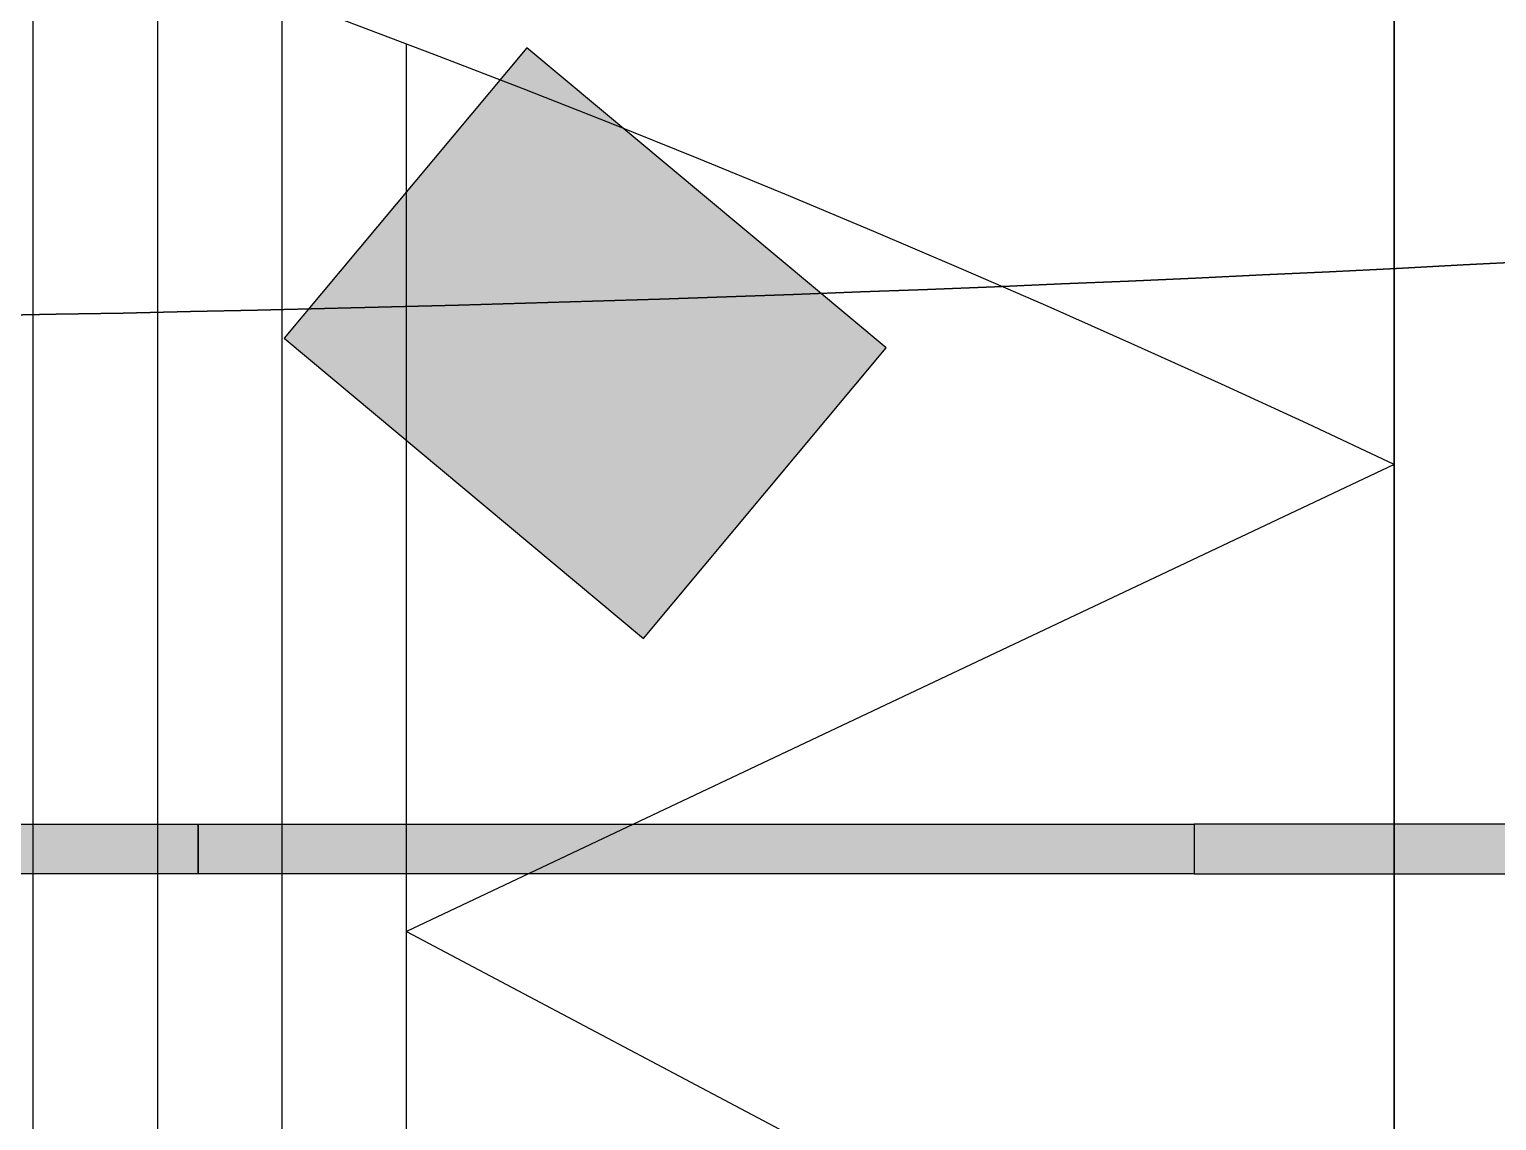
# Model space of a CAD drawing. Header units: millimetres. Extents: x 182 to 575, y -105 to 95.
# Drawn here: x 329.496 to 330.97, y -1.677 to -0.581 of the extents above; entities that cross this region are included whole.
import ezdxf

# ---------------------------------------------------------------- set-up
doc = ezdxf.new("R2010")
doc.units = ezdxf.units.MM
doc.header["$MEASUREMENT"] = 0
doc.linetypes.add('HIDDEN2', pattern=[0.1875, 0.125, -0.0625])
for name, color, linetype in [('ar condicionado', 160, 'Continuous'), ('construir', 10, 'Continuous'), ('ESTR', 3, 'Continuous'), ('FORRO', 253, 'Continuous'), ('LUMINOTECNICA', 170, 'Continuous'), ('PISO', 252, 'Continuous'), ('som', 30, 'Continuous')]:
    doc.layers.add(name, color=color, linetype=linetype)
doc.layers.add('eletroduto eletrica', color=152, linetype='EL', lineweight=30)
doc.styles.get("Standard").update_dxf_attribs({"font": 'romans.shx'})
doc.linetypes.add('EL', pattern='A,0.5,-0.2,["EL",Standard,S=0.1,R=0,X=-0.08,Y=-0.05],-0.175', length=0.875)

# ---------------------------------------------------------------- blocks, each defined once
blk = doc.blocks.new('ILUMIN LIN')
at = {"layer": 'LUMINOTECNICA', "ltscale": 0.8}
h = blk.add_hatch(color=161, dxfattribs=at)
h.dxf.hatch_style = 1
h.paths.add_polyline_path([(-0.025, 1), (0.025, 1), (0.025, 0), (-0.025, 0)])
blk.add_lwpolyline([(-0.025, 1), (0.025, 1), (0.025, 0), (-0.025, 0)], close=True, dxfattribs=at)
blk = doc.blocks.new('PA')
at = {"layer": 'som'}
h = blk.add_hatch(color=256, dxfattribs=at)
h.dxf.hatch_style = 1
h.paths.add_polyline_path([(0.235, 0.38), (-0.235, 0.38), (-0.235, 0), (0.235, 0)])
blk.add_lwpolyline([(-0.235, 0), (0.235, 0), (0.235, 0.38), (-0.235, 0.38)], close=True, dxfattribs=at)

msp = doc.modelspace()

# ---------------------------------------------------------------- hatches: boundary and pattern name
at = {"layer": 'ar condicionado'}
h = msp.add_hatch(dxfattribs=at)
h.set_pattern_fill('ANSI31', color=256)
edge = h.paths.add_edge_path()
edge.add_line((325.2408, 1.0062), (336.8154, 1.0062))
edge.add_line((336.8154, 1.0062), (336.8154, 1.4062))
edge.add_line((336.8154, 1.4062), (325.1908, 1.4062))
edge.add_arc((325.1908, 1.0562), 0.35, 90, 180)
edge.add_line((324.8408, 1.0562), (324.8408, -1.4987))
edge.add_line((324.8408, -1.4987), (325.2408, -1.4987))
edge.add_line((325.2408, -1.4987), (325.2408, 1.0062))
edge = h.paths.add_edge_path()
edge.add_line((338.166, 2.311), (336.9444, 2.311))
edge.add_line((336.9444, 2.311), (331.4825, 2.311))
edge.add_line((331.4825, 2.311), (331.4825, 5.7647))
edge.add_line((331.4825, 5.7647), (331.0825, 5.7647))
edge.add_line((331.0825, 5.7647), (331.0825, 2.261))
edge.add_arc((331.4325, 2.261), 0.35, 180, 270)
edge.add_line((331.4325, 1.911), (338.166, 1.911))
edge.add_line((338.166, 1.911), (338.166, 2.311))
h.paths.add_polyline_path([(336.0788, 2.2792), (336.3786, 2.2792), (336.3786, 1.9793), (336.0788, 1.9793)], flags=16)
h.paths.add_polyline_path([(336.1284, 2.2296), (336.329, 2.2296), (336.329, 2.029), (336.1284, 2.029)], flags=0)
h.paths.add_polyline_path([(336.1828, 2.1752), (336.2746, 2.1752), (336.2746, 2.0833), (336.1828, 2.0833)], flags=0)
edge = h.paths.add_edge_path(flags=0)
edge.add_line((338.166, 2.711), (336.9944, 2.711))
edge.add_line((336.9944, 2.711), (336.9944, 5.7647))
edge.add_line((336.9944, 5.7647), (336.5944, 5.7647))
edge.add_line((336.5944, 5.7647), (336.5944, 2.661))
edge.add_arc((336.9444, 2.661), 0.35, 180, 270)
edge.add_line((336.9444, 2.311), (338.166, 2.311))
edge.add_line((338.166, 2.311), (338.166, 2.711))
h.paths.add_polyline_path([(331.4825, 1.0062), (331.0825, 1.0062), (331.0825, -1.4987), (331.4825, -1.4987)], flags=17)
at = {"layer": 'FORRO', "transparency": 33554602}
h = msp.add_hatch(color=256, dxfattribs=at)
h.dxf.hatch_style = 1
h.paths.add_polyline_path([(315.0651, 5.9082), (319.2151, 5.9082), (319.2151, -2.1584), (317.2461, -2.1584), (317.2753, -2.2034), (337.1666, -2.2034), (337.4408, -1.9291), (337.4408, 2.3516), (339.3689, 2.3837), (339.3689, 6.2766), (337.9375, 6.2766), (337.5408, 5.8799), (337.0812, 6.3537), (337.4708, 6.7433), (337.4708, 8.5216), (312.6108, 8.4316), (312.6358, 6.7183), (313.0004, 6.3537), (312.5479, 5.887), (312.1416, 6.2791), (310.6855, 6.2766), (310.6855, 2.3566), (312.6358, 2.3566), (312.6408, -1.9291), (312.9151, -2.2034), (317.2753, -2.2034), (317.2461, -2.1584), (315.0651, -2.1584)])
h.paths.add_polyline_path([(319.2151, 5.9082), (324.6166, 5.9082), (324.6166, -2.1584), (319.2151, -2.1584)], flags=17)
h.paths.add_polyline_path([(325.4651, 5.9082), (330.8666, 5.9082), (330.8666, -2.1584), (325.4651, -2.1584)], flags=16)
h.paths.add_polyline_path([(330.8666, 5.9082), (335.0166, 5.9082), (335.0166, -2.1584), (330.8666, -2.1584)], flags=16)
at = {"layer": 'PISO'}
h = msp.add_hatch(dxfattribs=at)
h.set_pattern_fill('ANSI31', color=256, angle=45)
h.set_pattern_definition([(90, (0, 0.3), (-0.125, 0), [])])
edge = h.paths.add_edge_path()
edge.add_arc((325.0408, -13.334), 13.6245, 69.21793, 110.78206)
edge.add_line((320.2066, -0.596), (320.2066, -2.139))
edge.add_line((320.2066, -2.139), (329.875, -2.1351))
edge.add_line((329.875, -2.1351), (329.875, -0.596))

# ---------------------------------------------------------------- linework, layer by layer
at = {"layer": 'construir'}
for p, q in [((329.875, -2.1991), (329.875, -0.596)), ((330.8666, -1.0178), (329.875, -1.4867)), ((329.875, -1.4867), (330.8666, -2.0119))]:
    msp.add_line(p, q, dxfattribs=at)
msp.add_lwpolyline([(330.8666, -1.0178), (330.8666, -2.1987), (330.8666, -1.0178, 0.224579), (319.2151, -1.0178), (319.2151, -2.2034)], format="xyb", dxfattribs=at)
at = {"layer": 'eletroduto eletrica', "color": 92, "ltscale": 1.3, "elevation": 97.583}
for points in [[(336.2287, 2.9293), (336.2287, -1.0707, -0.293776), (312.2115, 0.0422, -0.916278)], [(321.2994, -0.8737), (323.9762, -0.8737), (323.9762, -0.1025), (326.1055, -0.1025), (326.1055, -0.8737), (328.7823, -0.8737, 0.052131), (337.3364, 0.0206, -8.359786)]]:
    msp.add_lwpolyline(points, format="xyb", dxfattribs=at)
at = {"layer": 'eletroduto eletrica', "color": 92, "ltscale": 1.3}
msp.add_arc((325.6384, 13.9306, -97.583), 19.3176, 225.96781, 312.63228, dxfattribs=at)
at = {"layer": 'ESTR', "color": 1, "linetype": 'HIDDEN2'}
msp.add_line((330.8666, -2.2534), (330.8666, 6.3466), dxfattribs=at)
at = {"layer": 'FORRO'}
for points in [[(330.8666, 5.9082), (325.4651, 5.9082), (325.4651, -2.1584), (330.8666, -2.1584)], [(335.0166, 5.9082), (330.8666, 5.9082), (330.8666, -2.1584), (335.0166, -2.1584)]]:
    msp.add_lwpolyline(points, close=True, dxfattribs=at)
at = {"layer": 'PISO'}
for p, q in [((329.875, -2.1991), (329.875, -0.596)), ((330.8666, -1.0178), (329.875, -1.4867)), ((329.875, -1.4867), (330.8666, -2.0119))]:
    msp.add_line(p, q, dxfattribs=at)
msp.add_lwpolyline([(330.8666, -1.0178), (330.8666, -2.1987), (330.8666, -1.0178, 0.224579), (319.2151, -1.0178), (319.2151, -2.2034)], format="xyb", dxfattribs=at)

# ---------------------------------------------------------------- block references
at = {"layer": 'ar condicionado', "rotation": 320.1375399537338}
msp.add_blockref('PA', (329.9325, -1.0418), dxfattribs=at)
at = {"layer": 'LUMINOTECNICA', "rotation": 270}
for p in [(328.6658, -1.4039), (329.6658, -1.4039)]:
    msp.add_blockref('ILUMIN LIN', p, dxfattribs=at)
at = {"layer": 'LUMINOTECNICA', "xscale": -1, "rotation": 90}
msp.add_blockref('ILUMIN LIN', (331.6658, -1.4039), dxfattribs=at)

doc.saveas('drawing.dxf')
